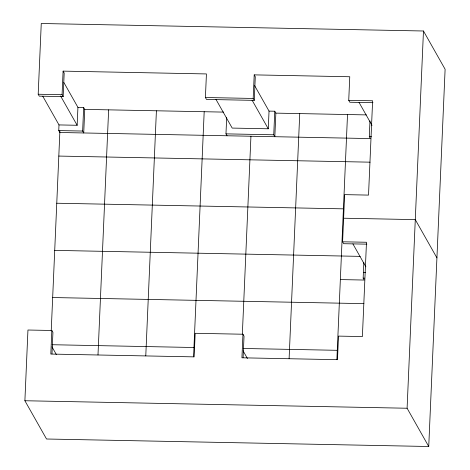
<?xml version="1.0" encoding="UTF-8"?>
<svg xmlns="http://www.w3.org/2000/svg" width="470" height="470" viewBox="0 0 470 470"><rect width="100%" height="100%" fill="white"/><g stroke="black" fill="none" stroke-linecap="round" stroke-linejoin="round"><path stroke-width="0.7" d="M372.98 102.689L349.815 102.237L348.734 100.322L349.756 76.745L254.205 74.871L255.286 76.786L254.264 100.363L206.489 99.423L205.408 97.513L206.43 73.937L63.098 71.123L64.184 73.038L63.156 96.614L39.269 96.144L38.188 94.235L41.26 23.5L423.47 30.997L445.113 69.254L428.74 446.5L46.53 439.004L24.887 400.745L27.953 330.016L51.841 330.481L52.928 332.396L51.994 353.828M369.978 120.949L369.297 136.67L370.378 138.579L59.837 132.493L58.75 130.578L58.997 124.92L42.764 96.227M51.224 330.909L59.896 131.065M51.841 330.481L50.819 354.063L194.151 356.871L195.173 333.295L242.949 334.229L244.03 336.144L243.102 357.576M63.156 96.614L62.075 94.705L63.098 71.123M58.997 124.92L77.15 125.279L77.932 107.36L63.861 82.491M83.666 107.471L84.747 109.381L83.725 132.963L82.638 131.048L83.666 107.471L77.932 107.36M97.995 354.921L108.635 109.851M145.776 355.855L156.41 110.791M193.552 356.795L204.186 111.725M227.051 135.771L225.97 133.856L226.681 117.424M242.326 334.658L250.939 136.241M242.949 334.229L241.927 357.805L337.478 359.679L338.5 336.103L362.388 336.573L366.482 242.262L342.595 241.792L344.639 194.633L368.527 195.103L372.622 100.791L348.734 100.322M254.264 100.363L253.183 98.447L254.205 74.871M215.965 99.387L232.198 128.081L268.27 128.786L269.034 111.102L254.605 85.599M274.768 111.22L275.849 113.129L274.827 136.705L273.746 134.796L274.768 111.22L269.034 111.102M289.103 358.669L299.737 113.599M336.878 359.603L347.518 114.533M340.351 279.579L364.238 280.05L363.157 278.134L363.839 262.442M428.74 446.5L407.096 408.242L423.47 30.997M38.188 94.235L62.075 94.705M205.408 97.513L253.183 98.447M84.747 109.381L223.732 112.107M275.849 113.129L366.336 114.903M58.75 130.578L82.638 131.048M225.97 133.856L273.746 134.796M369.297 136.67L371.447 136.711M58.809 156.069L370.078 162.174M56.764 203.228L343.423 208.845M343.617 218.215L415.28 219.619L436.93 257.877M366.841 244.159L343.676 243.701L342.595 241.792M54.72 250.381L360.196 256.373M363.404 272.477L365.554 272.518M363.157 278.134L364.608 278.164M52.669 297.539L363.939 303.644M52.07 344.721L193.951 347.506M243.178 348.47L337.284 350.315M24.887 400.745L407.096 408.242M359.045 102.431L372.029 125.384M352.899 243.895L365.889 266.848M252.032 100.092L268.27 128.786M243.09 350.849L247.42 358.504M60.559 95.945L77.15 125.279M52 346.866L56.329 354.521"/></g></svg>
